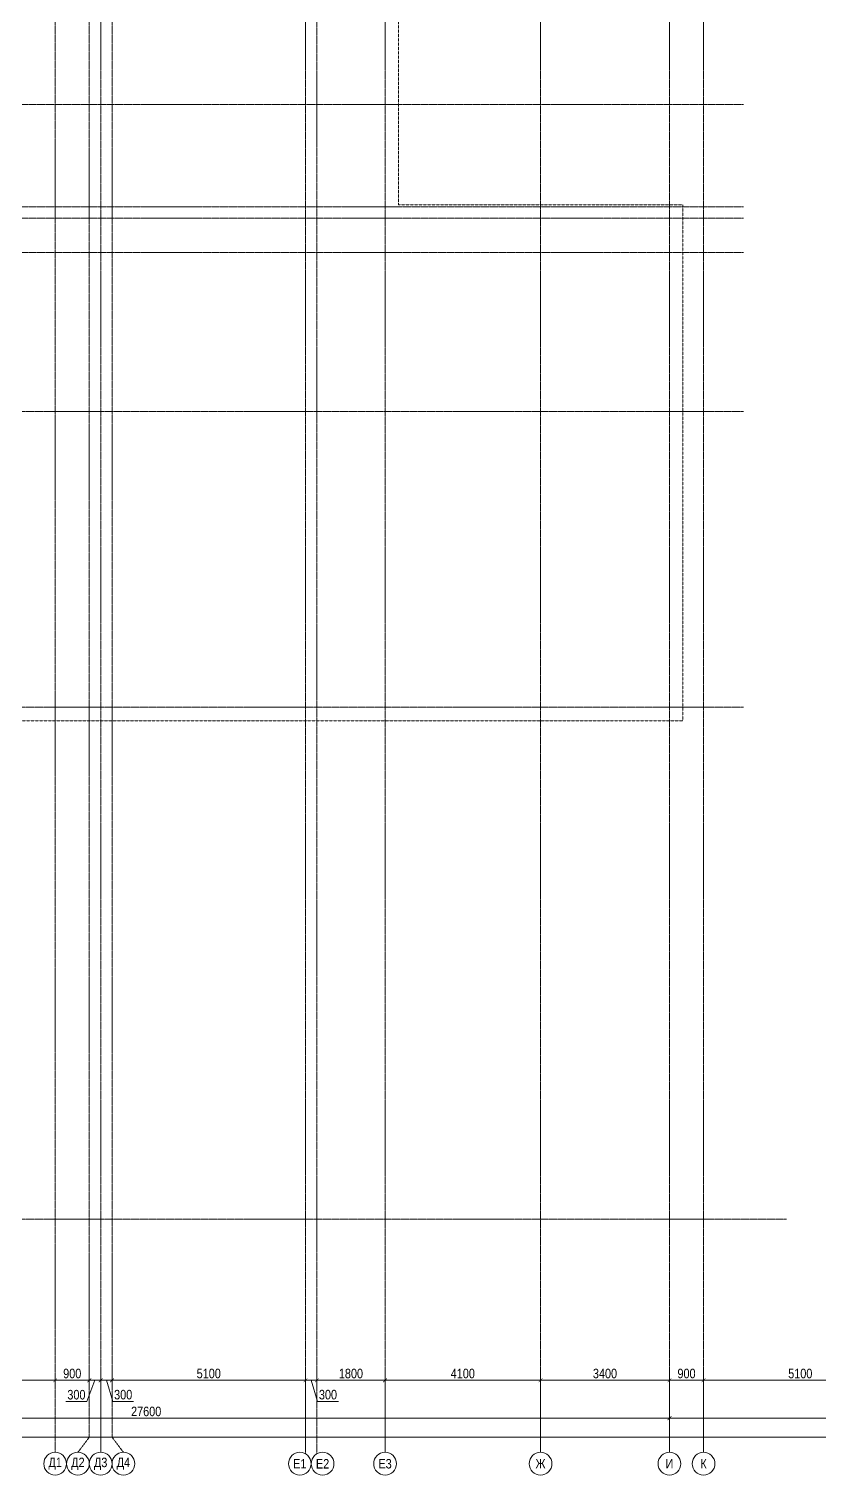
# Model space of a CAD drawing. Header units: millimetres. Extents: x -328335 to 1460319, y -208171 to 164069.
# Drawn here: x 311482 to 332320, y -6755 to 31395 of the extents above; entities that cross this region are included whole.
import ezdxf
from ezdxf import colors
from ezdxf.entities.mleader import LeaderData, LeaderLine
from ezdxf.enums import TextEntityAlignment as Align
from ezdxf.math import Vec2, Vec3

# ---------------------------------------------------------------- set-up
doc = ezdxf.new("R2010")
doc.units = ezdxf.units.MM
doc.header["$LTSCALE"] = 0.5
doc.linetypes.add('CENTER', pattern=[50.8, 31.75, -6.35, 6.35, -6.35])
doc.linetypes.add('DASHED', pattern=[19.05, 12.7, -6.35])
doc.layers.get('Defpoints').update_dxf_attribs({"color": 140})
doc.layers.add('АР_Делит', color=120, linetype='Continuous', lineweight=0, plot=False)
doc.layers.add('АЦ_Выноски', color=7, linetype='Continuous', lineweight=5)
doc.layers.add('РД_Оси_размер', color=8, linetype='Continuous', lineweight=0)
doc.layers.add('РД_Оси_100', color=7, linetype='Continuous', lineweight=0, true_color=0x525252)
doc.styles.add('style1', font='ARIALN.TTF')
doc.styles.add('ккк', font='isocpeur.ttf', dxfattribs={"width": 0.85, "oblique": 15})
doc.dimstyles.new('Dim100_ареал', dxfattribs={"dimscale": 100, "dimtxt": 2.5, "dimasz": 1, "dimexe": 1, "dimexo": 1, "dimgap": 0.5, "dimtad": 1, "dimzin": 12, "dimdsep": 46, "dimtxsty": 'style1', "dimblk": 'ARCHTICK', "dimcen": 1, "dimdle": 1, "dimaunit": 1, "dimadec": 0, "dimazin": 3, "dimtfac": 1, "dimtmove": 1, "dimatfit": 3, "dimldrblk": 'OPEN30', "dimfxl": 2, "dimfxlon": 1, "dimtolj": 1, "dimtzin": 0, "dimlwd": 5, "dimlwe": 5, "dimarcsym": 0})

# ---------------------------------------------------------------- blocks, each defined once
blk = doc.blocks.new('_Dot')
at = {"color": 0, "linetype": 'ByBlock', "lineweight": -2}
blk.add_line((-0.5, 0), (-1, 0), dxfattribs=at)
at = {"color": 0, "linetype": 'ByBlock', "const_width": 0.5}
blk.add_lwpolyline([(-0.25, 0, 1), (0.25, 0, 1)], format="xyb", close=True, dxfattribs=at)
blk = doc.blocks.new('A-iden')
at = {"linetype": 'Continuous', "lineweight": 5}
blk.add_circle((0, -4), 3, dxfattribs=at)
at = {"color": 0, "linetype": 'Continuous', "lineweight": 20, "style": 'ккк', "width": 0.85}
blk.add_attdef('ID', text='', height=4, dxfattribs=at).set_placement((0.31, -3.85), align=Align.MIDDLE_CENTER)
blk = doc.blocks.new('_ArchTick')
at = {"color": 0, "linetype": 'ByBlock', "const_width": 0.15}
blk.add_lwpolyline([(-0.5, -0.5), (0.5, 0.5)], dxfattribs=at)
blk = doc.blocks.new('*D255')
at = {"layer": 'Defpoints', "color": 0, "transparency": 16777216}
for p in [(7800, -3255), (11400, -3255), (11400, -4255)]:
    blk.add_point(p, dxfattribs=at)
at = {"layer": 'РД_Оси_размер', "color": 0, "lineweight": 5, "transparency": 16777216}
for p, q in [((7800, -4055), (7800, -4355)), ((11400, -4055), (11400, -4355)), ((7700, -4255), (11500, -4255))]:
    blk.add_line(p, q, dxfattribs=at)
at = {"layer": 'РД_Оси_размер', "color": 0, "lineweight": 5, "transparency": 16777216, "xscale": 100, "yscale": 100, "zscale": 100, "rotation": 180}
blk.add_blockref('_ArchTick', (7800, -4255), dxfattribs=at)
at = {"layer": 'РД_Оси_размер', "color": 0, "lineweight": 5, "transparency": 16777216, "xscale": 100, "yscale": 100, "zscale": 100}
blk.add_blockref('_ArchTick', (11400, -4255), dxfattribs=at)
at = {"layer": 'РД_Оси_размер', "color": 0, "transparency": 16777216, "insert": (9600, -4077), "char_height": 250, "attachment_point": 5, "style": 'style1'}
blk.add_mtext('\\A1;3600', dxfattribs=at)
blk = doc.blocks.new('_Open30')
at = {"color": 0, "linetype": 'ByBlock', "lineweight": -2}
for p, q in [((-1, 0.27), (0, 0)), ((0, 0), (-1, -0.27)), ((0, 0), (-1, 0))]:
    blk.add_line(p, q, dxfattribs=at)
blk = doc.blocks.new('*D256')
at = {"layer": 'Defpoints', "color": 0, "transparency": 16777216}
for p in [(11400, -3255), (12300, -3255), (12300, -4255)]:
    blk.add_point(p, dxfattribs=at)
at = {"layer": 'РД_Оси_размер', "color": 0, "lineweight": 5, "transparency": 16777216}
for p, q in [((11400, -4055), (11400, -4355)), ((12300, -4055), (12300, -4355)), ((11300, -4255), (12400, -4255))]:
    blk.add_line(p, q, dxfattribs=at)
at = {"layer": 'РД_Оси_размер', "color": 0, "lineweight": 5, "transparency": 16777216, "xscale": 100, "yscale": 100, "zscale": 100, "rotation": 180}
blk.add_blockref('_ArchTick', (11400, -4255), dxfattribs=at)
at = {"layer": 'РД_Оси_размер', "color": 0, "lineweight": 5, "transparency": 16777216, "xscale": 100, "yscale": 100, "zscale": 100}
blk.add_blockref('_ArchTick', (12300, -4255), dxfattribs=at)
at = {"layer": 'РД_Оси_размер', "color": 0, "transparency": 16777216, "insert": (11850, -4077), "char_height": 250, "attachment_point": 5, "style": 'style1'}
blk.add_mtext('\\A1;900', dxfattribs=at)
blk = doc.blocks.new('*D257')
at = {"layer": 'Defpoints', "color": 0, "transparency": 16777216}
for p in [(12300, -3255), (12600, -3255), (12600, -4255)]:
    blk.add_point(p, dxfattribs=at)
at = {"layer": 'РД_Оси_размер', "color": 0, "lineweight": 5, "transparency": 16777216}
for p, q in [((12300, -4055), (12300, -4355)), ((12600, -4055), (12600, -4355)), ((12200, -4255), (12700, -4255)), ((12450, -4255), (12237, -4813)), ((12237, -4813), (11684, -4813))]:
    blk.add_line(p, q, dxfattribs=at)
at = {"layer": 'РД_Оси_размер', "color": 0, "lineweight": 5, "transparency": 16777216, "xscale": 100, "yscale": 100, "zscale": 100, "rotation": 180}
blk.add_blockref('_ArchTick', (12300, -4255), dxfattribs=at)
at = {"layer": 'РД_Оси_размер', "color": 0, "lineweight": 5, "transparency": 16777216, "xscale": 100, "yscale": 100, "zscale": 100}
blk.add_blockref('_ArchTick', (12600, -4255), dxfattribs=at)
at = {"layer": 'РД_Оси_размер', "color": 0, "transparency": 16777216, "insert": (11960, -4636), "char_height": 250, "attachment_point": 5, "style": 'style1'}
blk.add_mtext('\\A1;300', dxfattribs=at)
blk = doc.blocks.new('*D258')
at = {"layer": 'Defpoints', "color": 0, "transparency": 16777216}
for p in [(12600, -3255), (12900, -3255), (12900, -4255)]:
    blk.add_point(p, dxfattribs=at)
at = {"layer": 'РД_Оси_размер', "color": 0, "lineweight": 5, "transparency": 16777216}
for p, q in [((12600, -4055), (12600, -4355)), ((12900, -4055), (12900, -4355)), ((12500, -4255), (13000, -4255)), ((12750, -4255), (12917, -4813)), ((12917, -4813), (13470, -4813))]:
    blk.add_line(p, q, dxfattribs=at)
at = {"layer": 'РД_Оси_размер', "color": 0, "lineweight": 5, "transparency": 16777216, "xscale": 100, "yscale": 100, "zscale": 100, "rotation": 180}
blk.add_blockref('_ArchTick', (12600, -4255), dxfattribs=at)
at = {"layer": 'РД_Оси_размер', "color": 0, "lineweight": 5, "transparency": 16777216, "xscale": 100, "yscale": 100, "zscale": 100}
blk.add_blockref('_ArchTick', (12900, -4255), dxfattribs=at)
at = {"layer": 'РД_Оси_размер', "color": 0, "transparency": 16777216, "insert": (13194, -4635), "char_height": 250, "attachment_point": 5, "style": 'style1'}
blk.add_mtext('\\A1;300', dxfattribs=at)
blk = doc.blocks.new('*D259')
at = {"layer": 'Defpoints', "color": 0, "transparency": 16777216}
for p in [(12900, -3255), (18000, -3255), (18000, -4255)]:
    blk.add_point(p, dxfattribs=at)
at = {"layer": 'РД_Оси_размер', "color": 0, "lineweight": 5, "transparency": 16777216}
for p, q in [((12900, -4055), (12900, -4355)), ((18000, -4055), (18000, -4355)), ((12800, -4255), (18100, -4255))]:
    blk.add_line(p, q, dxfattribs=at)
at = {"layer": 'РД_Оси_размер', "color": 0, "lineweight": 5, "transparency": 16777216, "xscale": 100, "yscale": 100, "zscale": 100, "rotation": 180}
blk.add_blockref('_ArchTick', (12900, -4255), dxfattribs=at)
at = {"layer": 'РД_Оси_размер', "color": 0, "lineweight": 5, "transparency": 16777216, "xscale": 100, "yscale": 100, "zscale": 100}
blk.add_blockref('_ArchTick', (18000, -4255), dxfattribs=at)
at = {"layer": 'РД_Оси_размер', "color": 0, "transparency": 16777216, "insert": (15450, -4077), "char_height": 250, "attachment_point": 5, "style": 'style1'}
blk.add_mtext('\\A1;5100', dxfattribs=at)
blk = doc.blocks.new('*D260')
at = {"layer": 'Defpoints', "color": 0, "transparency": 16777216}
for p in [(18000, -3255), (18300, -3255), (18300, -4255)]:
    blk.add_point(p, dxfattribs=at)
at = {"layer": 'РД_Оси_размер', "color": 0, "lineweight": 5, "transparency": 16777216}
for p, q in [((18000, -4055), (18000, -4355)), ((18300, -4055), (18300, -4355)), ((17900, -4255), (18400, -4255)), ((18150, -4255), (18317, -4813)), ((18317, -4813), (18870, -4813))]:
    blk.add_line(p, q, dxfattribs=at)
at = {"layer": 'РД_Оси_размер', "color": 0, "lineweight": 5, "transparency": 16777216, "xscale": 100, "yscale": 100, "zscale": 100, "rotation": 180}
blk.add_blockref('_ArchTick', (18000, -4255), dxfattribs=at)
at = {"layer": 'РД_Оси_размер', "color": 0, "lineweight": 5, "transparency": 16777216, "xscale": 100, "yscale": 100, "zscale": 100}
blk.add_blockref('_ArchTick', (18300, -4255), dxfattribs=at)
at = {"layer": 'РД_Оси_размер', "color": 0, "transparency": 16777216, "insert": (18594, -4635), "char_height": 250, "attachment_point": 5, "style": 'style1'}
blk.add_mtext('\\A1;300', dxfattribs=at)
blk = doc.blocks.new('*D261')
at = {"layer": 'Defpoints', "color": 0, "transparency": 16777216}
for p in [(18300, -3255), (20100, -3255), (20100, -4255)]:
    blk.add_point(p, dxfattribs=at)
at = {"layer": 'РД_Оси_размер', "color": 0, "lineweight": 5, "transparency": 16777216}
for p, q in [((18300, -4055), (18300, -4355)), ((20100, -4055), (20100, -4355)), ((18200, -4255), (20200, -4255))]:
    blk.add_line(p, q, dxfattribs=at)
at = {"layer": 'РД_Оси_размер', "color": 0, "lineweight": 5, "transparency": 16777216, "xscale": 100, "yscale": 100, "zscale": 100, "rotation": 180}
blk.add_blockref('_ArchTick', (18300, -4255), dxfattribs=at)
at = {"layer": 'РД_Оси_размер', "color": 0, "lineweight": 5, "transparency": 16777216, "xscale": 100, "yscale": 100, "zscale": 100}
blk.add_blockref('_ArchTick', (20100, -4255), dxfattribs=at)
at = {"layer": 'РД_Оси_размер', "color": 0, "transparency": 16777216, "insert": (19200, -4077), "char_height": 250, "attachment_point": 5, "style": 'style1'}
blk.add_mtext('\\A1;1800', dxfattribs=at)
blk = doc.blocks.new('*D262')
at = {"layer": 'Defpoints', "color": 0, "transparency": 16777216}
for p in [(20100, -3255), (24200, -3255), (24200, -4255)]:
    blk.add_point(p, dxfattribs=at)
at = {"layer": 'РД_Оси_размер', "color": 0, "lineweight": 5, "transparency": 16777216}
for p, q in [((20100, -4055), (20100, -4355)), ((24200, -4055), (24200, -4355)), ((20000, -4255), (24300, -4255))]:
    blk.add_line(p, q, dxfattribs=at)
at = {"layer": 'РД_Оси_размер', "color": 0, "lineweight": 5, "transparency": 16777216, "xscale": 100, "yscale": 100, "zscale": 100, "rotation": 180}
blk.add_blockref('_ArchTick', (20100, -4255), dxfattribs=at)
at = {"layer": 'РД_Оси_размер', "color": 0, "lineweight": 5, "transparency": 16777216, "xscale": 100, "yscale": 100, "zscale": 100}
blk.add_blockref('_ArchTick', (24200, -4255), dxfattribs=at)
at = {"layer": 'РД_Оси_размер', "color": 0, "transparency": 16777216, "insert": (22150, -4077), "char_height": 250, "attachment_point": 5, "style": 'style1'}
blk.add_mtext('\\A1;4100', dxfattribs=at)
blk = doc.blocks.new('*D263')
at = {"layer": 'Defpoints', "color": 0, "transparency": 16777216}
for p in [(24200, -3255), (27600, -3255), (27600, -4255)]:
    blk.add_point(p, dxfattribs=at)
at = {"layer": 'РД_Оси_размер', "color": 0, "lineweight": 5, "transparency": 16777216}
for p, q in [((24200, -4055), (24200, -4355)), ((27600, -4055), (27600, -4355)), ((24100, -4255), (27700, -4255))]:
    blk.add_line(p, q, dxfattribs=at)
at = {"layer": 'РД_Оси_размер', "color": 0, "lineweight": 5, "transparency": 16777216, "xscale": 100, "yscale": 100, "zscale": 100, "rotation": 180}
blk.add_blockref('_ArchTick', (24200, -4255), dxfattribs=at)
at = {"layer": 'РД_Оси_размер', "color": 0, "lineweight": 5, "transparency": 16777216, "xscale": 100, "yscale": 100, "zscale": 100}
blk.add_blockref('_ArchTick', (27600, -4255), dxfattribs=at)
at = {"layer": 'РД_Оси_размер', "color": 0, "transparency": 16777216, "insert": (25900, -4077), "char_height": 250, "attachment_point": 5, "style": 'style1'}
blk.add_mtext('\\A1;3400', dxfattribs=at)
blk = doc.blocks.new('*D264')
at = {"layer": 'Defpoints', "color": 0, "transparency": 16777216}
for p in [(27600, -3255), (28500, -3255), (28500, -4255)]:
    blk.add_point(p, dxfattribs=at)
at = {"layer": 'РД_Оси_размер', "color": 0, "lineweight": 5, "transparency": 16777216}
for p, q in [((27600, -4055), (27600, -4355)), ((28500, -4055), (28500, -4355)), ((27500, -4255), (28600, -4255))]:
    blk.add_line(p, q, dxfattribs=at)
at = {"layer": 'РД_Оси_размер', "color": 0, "lineweight": 5, "transparency": 16777216, "xscale": 100, "yscale": 100, "zscale": 100, "rotation": 180}
blk.add_blockref('_ArchTick', (27600, -4255), dxfattribs=at)
at = {"layer": 'РД_Оси_размер', "color": 0, "lineweight": 5, "transparency": 16777216, "xscale": 100, "yscale": 100, "zscale": 100}
blk.add_blockref('_ArchTick', (28500, -4255), dxfattribs=at)
at = {"layer": 'РД_Оси_размер', "color": 0, "transparency": 16777216, "insert": (28050, -4077), "char_height": 250, "attachment_point": 5, "style": 'style1'}
blk.add_mtext('\\A1;900', dxfattribs=at)
blk = doc.blocks.new('*D265')
at = {"layer": 'Defpoints', "color": 0, "transparency": 16777216}
for p in [(28500, -3255), (33600, -3255), (33600, -4255)]:
    blk.add_point(p, dxfattribs=at)
at = {"layer": 'РД_Оси_размер', "color": 0, "lineweight": 5, "transparency": 16777216}
for p, q in [((28500, -4055), (28500, -4355)), ((33600, -4055), (33600, -4355)), ((28400, -4255), (33700, -4255))]:
    blk.add_line(p, q, dxfattribs=at)
at = {"layer": 'РД_Оси_размер', "color": 0, "lineweight": 5, "transparency": 16777216, "xscale": 100, "yscale": 100, "zscale": 100, "rotation": 180}
blk.add_blockref('_ArchTick', (28500, -4255), dxfattribs=at)
at = {"layer": 'РД_Оси_размер', "color": 0, "lineweight": 5, "transparency": 16777216, "xscale": 100, "yscale": 100, "zscale": 100}
blk.add_blockref('_ArchTick', (33600, -4255), dxfattribs=at)
at = {"layer": 'РД_Оси_размер', "color": 0, "transparency": 16777216, "insert": (31050, -4077), "char_height": 250, "attachment_point": 5, "style": 'style1'}
blk.add_mtext('\\A1;5100', dxfattribs=at)
blk = doc.blocks.new('*D24')
at = {"layer": 'Defpoints', "color": 0, "transparency": 16777216}
for p in [(0, -3255), (114600, -3255), (114600, -5755)]:
    blk.add_point(p, dxfattribs=at)
at = {"layer": 'РД_Оси_размер', "color": 0, "lineweight": 5, "transparency": 16777216}
for p, q in [((0, -5555), (0, -5855)), ((114600, -5555), (114600, -5855)), ((-100, -5755), (114700, -5755))]:
    blk.add_line(p, q, dxfattribs=at)
at = {"layer": 'РД_Оси_размер', "color": 0, "lineweight": 5, "transparency": 16777216, "xscale": 100, "yscale": 100, "zscale": 100, "rotation": 180}
blk.add_blockref('_ArchTick', (0, -5755), dxfattribs=at)
at = {"layer": 'РД_Оси_размер', "color": 0, "lineweight": 5, "transparency": 16777216, "xscale": 100, "yscale": 100, "zscale": 100}
blk.add_blockref('_ArchTick', (114600, -5755), dxfattribs=at)
at = {"layer": 'РД_Оси_размер', "color": 0, "transparency": 16777216, "insert": (57300, -5577), "char_height": 250, "attachment_point": 5, "style": 'style1'}
blk.add_mtext('\\A1;114600', dxfattribs=at)
blk = doc.blocks.new('*D304')
at = {"layer": 'Defpoints', "color": 0, "transparency": 16777216}
for p in [(0, -3255), (27600, -3255), (27600, -5255)]:
    blk.add_point(p, dxfattribs=at)
at = {"layer": 'РД_Оси_размер', "color": 0, "lineweight": 5, "transparency": 16777216}
for p, q in [((-100, -5255), (27700, -5255)), ((0, -5055), (0, -5355)), ((27600, -5055), (27600, -5355))]:
    blk.add_line(p, q, dxfattribs=at)
at = {"layer": 'РД_Оси_размер', "color": 0, "lineweight": 5, "transparency": 16777216, "xscale": 100, "yscale": 100, "zscale": 100, "rotation": 180}
blk.add_blockref('_ArchTick', (0, -5255), dxfattribs=at)
at = {"layer": 'РД_Оси_размер', "color": 0, "lineweight": 5, "transparency": 16777216, "xscale": 100, "yscale": 100, "zscale": 100}
blk.add_blockref('_ArchTick', (27600, -5255), dxfattribs=at)
at = {"layer": 'РД_Оси_размер', "color": 0, "transparency": 16777216, "insert": (13800, -5077), "char_height": 250, "attachment_point": 5, "style": 'style1'}
blk.add_mtext('\\A1;27600', dxfattribs=at)
blk = doc.blocks.new('*D44')
at = {"layer": 'Defpoints', "color": 0, "transparency": 16777216}
for p in [(27600, -3255), (45600, -3253), (45600, -5255)]:
    blk.add_point(p, dxfattribs=at)
at = {"layer": 'РД_Оси_размер', "color": 0, "lineweight": 5, "transparency": 16777216}
for p, q in [((27500, -5255), (45700, -5255)), ((27600, -5055), (27600, -5355)), ((45600, -5055), (45600, -5355))]:
    blk.add_line(p, q, dxfattribs=at)
at = {"layer": 'РД_Оси_размер', "color": 0, "lineweight": 5, "transparency": 16777216, "xscale": 100, "yscale": 100, "zscale": 100, "rotation": 180}
blk.add_blockref('_ArchTick', (27600, -5255), dxfattribs=at)
at = {"layer": 'РД_Оси_размер', "color": 0, "lineweight": 5, "transparency": 16777216, "xscale": 100, "yscale": 100, "zscale": 100}
blk.add_blockref('_ArchTick', (45600, -5255), dxfattribs=at)
at = {"layer": 'РД_Оси_размер', "color": 0, "transparency": 16777216, "insert": (36600, -5077), "char_height": 250, "attachment_point": 5, "style": 'style1'}
blk.add_mtext('\\A1;18000', dxfattribs=at)
blk = doc.blocks.new('СОШ_2200_АР_ОСИ_М100_28.05.24')
at = {"layer": 'АР_Делит', "color": 5, "linetype": 'DASHED'}
blk.add_lwpolyline([(45245, 68320), (20455, 68320), (20455, 26755), (27955, 26755), (27955, 13145), (-355, 13145), (-355, 100855), (37145, 100855)], dxfattribs=at)
at = {"layer": 'РД_Оси_100', "color": 8, "linetype": 'CENTER', "true_color": 0x808080}
for p, q in [((20100, -6155), (20100, 139938.679)), ((24200, -6155), (24200, 139938.679)), ((27600, -6155), (27600, 139938.679)), ((29555, 29400), (-5954.958, 29400)), ((-5954.958, 21300), (29555, 21300)), ((-5954.958, 13500), (29555, 13500)), ((-5954.958, 0), (30690.994, 0))]:
    blk.add_line(p, q, dxfattribs=at)
for points in [[(11400, 139938.679), (11400, -6155)], [(12000.12, -6155), (12300, -5755), (12300, 139538.679), (12000, 139938.679)], [(12600, -6155), (12600, 139938.679)], [(13200, -6155), (12900, -5755), (12900, 139538.679), (13220.167, 139939.357)], [(17850, 139938.679), (18000, 139538.679), (18000, -6194.092)], [(18300, -6196.31), (18300, 139538.679), (18450, 139938.679)], [(28500, -6155), (28500, 139938.679)], [(29555, 26700), (-5454.958, 26700), (-5954.958, 26850)], [(29555, 26400), (-5454.958, 26400), (-5954.958, 26250)], [(29555, 25500), (-5954.958, 25500)]]:
    blk.add_lwpolyline(points, dxfattribs=at)
at = {"layer": 'РД_Оси_100', "color": 0}
ref = blk.add_blockref('A-iden', (11399.266, -6054.999), dxfattribs=dict(at, xscale=100, yscale=100, zscale=100))
ref.add_attrib('ID', 'Д1', dxfattribs={"layer": '0', "linetype": 'Continuous', "height": 250, "style": 'style1'}).set_placement((11399.266, -6454.999), align=Align.MIDDLE)
ref = blk.add_blockref('A-iden', (11999.266, -6054.999), dxfattribs=dict(at, xscale=100, yscale=100, zscale=100))
ref.add_attrib('ID', 'Д2', dxfattribs={"layer": '0', "linetype": 'Continuous', "height": 250, "style": 'style1'}).set_placement((11999.266, -6454.999), align=Align.MIDDLE)
ref = blk.add_blockref('A-iden', (12599.266, -6054.999), dxfattribs=dict(at, xscale=100, yscale=100, zscale=100))
ref.add_attrib('ID', 'Д3', dxfattribs={"layer": '0', "linetype": 'Continuous', "height": 250, "style": 'style1'}).set_placement((12599.266, -6454.999), align=Align.MIDDLE)
ref = blk.add_blockref('A-iden', (13199.266, -6054.999), dxfattribs=dict(at, xscale=100, yscale=100, zscale=100))
ref.add_attrib('ID', 'Д4', dxfattribs={"layer": '0', "linetype": 'Continuous', "height": 250, "style": 'style1'}).set_placement((13199.266, -6454.999), align=Align.MIDDLE)
ref = blk.add_blockref('A-iden', (17851.921, -6054.999), dxfattribs=dict(at, xscale=100, yscale=100, zscale=100))
ref.add_attrib('ID', 'Е1', dxfattribs={"layer": '0', "linetype": 'Continuous', "height": 250, "style": 'style1'}).set_placement((17851.921, -6454.999), align=Align.MIDDLE)
ref = blk.add_blockref('A-iden', (18451.921, -6054.999), dxfattribs=dict(at, xscale=100, yscale=100, zscale=100))
ref.add_attrib('ID', 'Е2', dxfattribs={"layer": '0', "linetype": 'Continuous', "height": 250, "style": 'style1'}).set_placement((18451.921, -6454.999), align=Align.MIDDLE)
ref = blk.add_blockref('A-iden', (20100, -6054.999), dxfattribs=dict(at, xscale=100, yscale=100, zscale=100))
ref.add_attrib('ID', 'Е3', dxfattribs={"layer": '0', "linetype": 'Continuous', "height": 250, "style": 'style1'}).set_placement((20100, -6454.999), align=Align.MIDDLE)
ref = blk.add_blockref('A-iden', (24200, -6054.999), dxfattribs=dict(at, xscale=100, yscale=100, zscale=100))
ref.add_attrib('ID', 'Ж', dxfattribs={"layer": '0', "linetype": 'Continuous', "height": 250, "style": 'style1'}).set_placement((24200, -6454.999), align=Align.MIDDLE)
ref = blk.add_blockref('A-iden', (27600, -6054.999), dxfattribs=dict(at, xscale=100, yscale=100, zscale=100))
ref.add_attrib('ID', 'И', dxfattribs={"layer": '0', "linetype": 'Continuous', "height": 250, "style": 'style1'}).set_placement((27600, -6454.999), align=Align.MIDDLE)
ref = blk.add_blockref('A-iden', (28499.266, -6054.999), dxfattribs=dict(at, xscale=100, yscale=100, zscale=100))
ref.add_attrib('ID', 'К', dxfattribs={"layer": '0', "linetype": 'Continuous', "height": 250, "style": 'style1'}).set_placement((28499.266, -6454.999), align=Align.MIDDLE)
at = {"layer": 'РД_Оси_размер'}
for base, p1, p2, picture, middle in [((114600, -5755), (0, -3255), (114600, -3255), '*D24', (57300, -5577.357)), ((27600, -5255), (0, -3255), (27600, -3255), '*D304', (13800, -5077.357)), ((11400, -4255), (7800, -3255), (11400, -3255), '*D255', (9600, -4077.357)), ((12300, -4255), (11400, -3255), (12300, -3255), '*D256', (11850, -4077.357)), ((12900, -4255), (12600, -3255), (12900, -3255), '*D258', (12967.379, -4635.286)), ((18000, -4255), (12900, -3255), (18000, -3255), '*D259', (15450, -4077.357)), ((18300, -4255), (18000, -3255), (18300, -3255), '*D260', (18367.379, -4635.286)), ((20100, -4255), (18300, -3255), (20100, -3255), '*D261', (19200, -4077.357)), ((24200, -4255), (20100, -3255), (24200, -3255), '*D262', (22150, -4077.357)), ((27600, -4255), (24200, -3255), (27600, -3255), '*D263', (25900, -4077.357)), ((45600, -5255), (27600, -3255), (45600, -3253.064), '*D44', (36600, -5077.357)), ((28500, -4255), (27600, -3255), (28500, -3255), '*D264', (28050, -4077.357)), ((33600, -4255), (28500, -3255), (33600, -3255), '*D265', (31050, -4077.357))]:
    dim = blk.add_linear_dim(base=base, p1=p1, p2=p2, dimstyle='Dim100_ареал', dxfattribs=at)
    dim.commit()
    dim.dimension.update_dxf_attribs({"geometry": picture, "text_midpoint": middle})
dim = blk.add_linear_dim(base=(12600, -4255), p1=(12300, -3255), p2=(12600, -3255), dimstyle='Dim100_ареал', dxfattribs=at)
dim.commit()
dim.dimension.update_dxf_attribs({"geometry": '*D257', "text_midpoint": (12186.596, -4813.295), "dimtype": 160})

msp = doc.modelspace()

# ---------------------------------------------------------------- block references
at = {"layer": 'РД_Оси_100'}
msp.add_blockref('СОШ_2200_АР_ОСИ_М100_28.05.24', (300774.217, 0), dxfattribs=at)

# ---------------------------------------------------------------- leaders
at = {"layer": 'АЦ_Выноски'}
ml = msp.add_multileader_mtext('Standard', dxfattribs=at)
ml.set_content('\\pxa0.66667;Аккустические подвесные панели \\Pиз минерального стекловолокна. \\P\\pt10;%%C800, %%C1200мм. Акцентный цвет: {\\C240;\\c2367469;NSC S 0570-Y20R}', color=256, style='style1')
ml.set_leader_properties(color=256)
ml.set_arrow_properties(name='DOT')
ml.build(insert=Vec2(0, 0))
ml.multileader.update_dxf_attribs({"has_dogleg": 0, "text_left_attachment_type": 6, "text_right_attachment_type": 6, "arrow_head_size": 200, "scale": 100})
ctx = ml.context
ctx.base_point, ctx.scale, ctx.char_height, ctx.arrow_head_size, ctx.landing_gap_size, ctx.plane_origin, ctx.plane_x_axis, ctx.plane_y_axis = Vec3(16372.028, 12369.827), 100, 250, 200, 50, Vec3(13858, 9827.527), Vec3(1, 0.00000001), Vec3(-0.00000001, 1)
ctx.left_attachment, ctx.right_attachment = 6, 6
notes = []
notes.append((ctx, [(1, (1, 1, 0), (15572.028, 12369.827), (1, 0.00000001), 800, [(1, [(11214.92, 17752.959), (14845.664, 22887.072)], 0, [])])]))
ctx.mtext.insert, ctx.mtext.text_direction, ctx.mtext.rotation, ctx.mtext.width, ctx.mtext.line_spacing_factor, ctx.mtext.flow_direction = Vec3(16422.028, 12689.233), Vec3(1, 0.00000001), 0.00000001, 11047.033, 0.8, 5
ml = msp.add_multileader_mtext('Standard', dxfattribs=at)
ml.set_content('\\pxa0.66667;Аккустические подвесные панели \\Pиз минерального стекловолокна. \\P\\pa0.25;%%C800, %%C1200мм.\\P\\pa0.66667;Акцентный цвет: {\\C240;\\c2367469;NSC S 5020 R 70В\\PПривязку см. раздел АИ}', color=256, style='style1')
ml.set_leader_properties(color=256)
ml.set_arrow_properties(name='DOT')
ml.build(insert=Vec2(0, 0))
ml.multileader.update_dxf_attribs({"has_dogleg": 0, "text_left_attachment_type": 6, "text_right_attachment_type": 6, "arrow_head_size": 200, "scale": 100})
ctx = ml.context
ctx.base_point, ctx.scale, ctx.char_height, ctx.arrow_head_size, ctx.landing_gap_size, ctx.plane_origin, ctx.plane_x_axis, ctx.plane_y_axis = Vec3(107704.866, 12205.275), 100, 250, 200, 50, Vec3(103776.277, 6923.944), Vec3(1, 0.00000001), Vec3(-0.00000001, 1)
ctx.left_attachment, ctx.right_attachment = 6, 6
notes.append((ctx, [(1, (1, 1, 0), (106904.866, 12205.275), (1, 0.00000001), 800, [(1, [(103200, 11018.037), (105636.828, 10733.225)], 0, [])])]))
ctx.mtext.insert, ctx.mtext.text_direction, ctx.mtext.rotation, ctx.mtext.width, ctx.mtext.line_spacing_factor, ctx.mtext.flow_direction = Vec3(107754.866, 12528.774), Vec3(1, 0.00000001), 0.00000001, 11047.033, 0.8, 5
for ctx, leaders in notes:
    for number, flags, end, landing, length, lines in leaders:
        leader = LeaderData()
        leader.index, (leader.has_last_leader_line, leader.has_dogleg_vector, leader.attachment_direction) = number, flags
        leader.last_leader_point, leader.dogleg_vector, leader.dogleg_length = Vec3(end), Vec3(landing), length
        for number, points, colour, breaks in lines:
            line = LeaderLine()
            line.index, line.vertices, line.color, line.breaks = number, Vec3.list(points), colors.encode_raw_color(colour), breaks
            leader.lines.append(line)
        ctx.leaders.append(leader)

doc.saveas('drawing.dxf')
